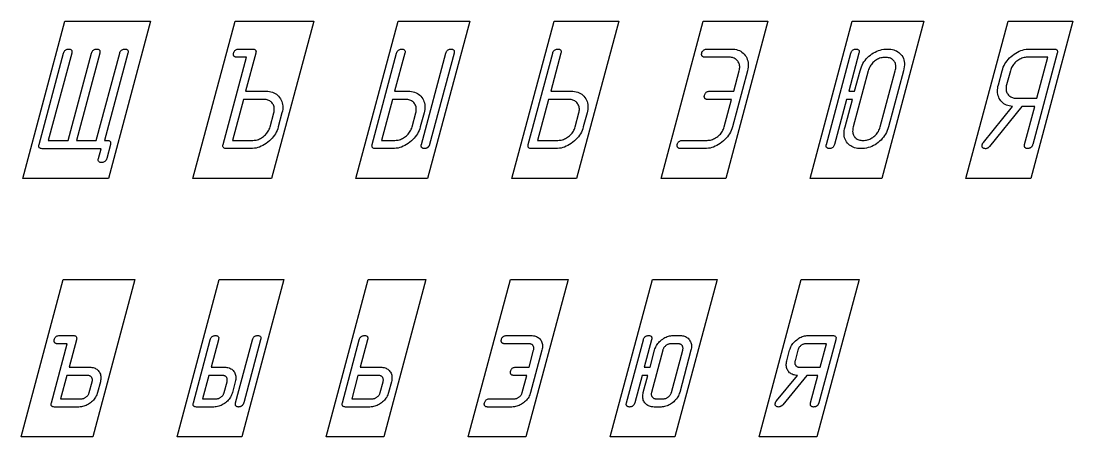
# Model space of a CAD drawing. Extents: x -1 to 349, y -110 to 9.
# Drawn here: x 275.5 to 349.1, y -20.1 to 8.9 of the extents above; entities that cross this region are included whole.
import ezdxf

# ---------------------------------------------------------------- set-up
doc = ezdxf.new("R2010")
doc.units = 0
for name, color, linetype in [('GOST_FRAME', 4, 'CONTINUOUS'), ('GOST_LOWER', 1, 'CONTINUOUS'), ('GOST_UPPER', 7, 'CONTINUOUS')]:
    doc.layers.add(name, color=color, linetype=linetype)

msp = doc.modelspace()

# ---------------------------------------------------------------- linework, layer by layer
at = {"layer": 'GOST_FRAME'}
for points in [[(278.6096, 8.9083), (284.6013, 8.9083), (281.6538, -2.0917), (275.6621, -2.0917)], [(290.4983, 8.9083), (295.9999, 8.9083), (293.0525, -2.0917), (287.5508, -2.0917)], [(301.8969, 8.9083), (306.9086, 8.9083), (303.9611, -2.0917), (298.9495, -2.0917)], [(312.8056, 8.9083), (317.3272, 8.9083), (314.3797, -2.0917), (309.8581, -2.0917)], [(323.2242, 8.9083), (327.7458, 8.9083), (324.7983, -2.0917), (320.2768, -2.0917)], [(333.6428, 8.9083), (338.6544, 8.9083), (335.707, -2.0917), (330.6954, -2.0917)], [(344.5431, 8.9083), (349.073, 8.9083), (346.1256, -2.0917), (341.5957, -2.0917)], [(278.4883, -9.1448), (283.4999, -9.1448), (280.5525, -20.1448), (275.5409, -20.1448)], [(289.3969, -9.1448), (293.9185, -9.1448), (290.9711, -20.1448), (286.4495, -20.1448)], [(299.8156, -9.1448), (303.8471, -9.1448), (300.8997, -20.1448), (296.8681, -20.1448)], [(309.7441, -9.1448), (313.7757, -9.1448), (310.8282, -20.1448), (306.7967, -20.1448)], [(319.6727, -9.1448), (324.1943, -9.1448), (321.2469, -20.1448), (316.7253, -20.1448)], [(330.083, -9.1448), (334.1229, -9.1448), (331.1754, -20.1448), (327.1356, -20.1448)]]:
    msp.add_lwpolyline(points, close=True, dxfattribs=at)
at = {"layer": 'GOST_LOWER'}
for points in [[(279.5914, -18.0532), (277.8721, -18.0532), (277.8176, -18.0502), (277.7706, -18.0415), (277.7308, -18.027), (277.6985, -18.0066), (277.6735, -17.9805), (277.6559, -17.9485), (277.6457, -17.9107), (277.6429, -17.8671), (277.6474, -17.8177), (277.6593, -17.7625), (278.7654, -13.6346), (278.076, -13.6346), (278.0502, -13.6337), (278.0259, -13.6311), (278.0032, -13.6267), (277.9821, -13.6206), (277.9624, -13.6127), (277.9444, -13.6032), (277.9278, -13.5918), (277.9129, -13.5787), (277.8994, -13.5639), (277.8876, -13.5473), (277.8773, -13.5297), (277.8687, -13.5116), (277.8618, -13.4931), (277.8566, -13.4743), (277.8531, -13.4549), (277.8513, -13.4352), (277.8512, -13.4151), (277.8528, -13.3945), (277.856, -13.3735), (277.861, -13.3522), (277.8787, -13.2969), (277.9006, -13.2475), (277.9268, -13.2039), (277.9573, -13.1661), (277.9921, -13.1341), (278.031, -13.108), (278.0743, -13.0876), (278.1218, -13.0731), (278.1735, -13.0644), (278.2295, -13.0615), (279.2096, -13.0615), (279.2625, -13.0644), (279.3082, -13.0731), (279.3466, -13.0876), (279.3779, -13.108), (279.4019, -13.1341), (279.4188, -13.1661), (279.4284, -13.2039), (279.4309, -13.2475), (279.4261, -13.2969), (279.4141, -13.3522), (278.9, -15.2708), (280.3369, -15.2708), (280.4211, -15.2737), (280.501, -15.2826), (280.5766, -15.2973), (280.6478, -15.3179), (280.7148, -15.3445), (280.7774, -15.3769), (280.8357, -15.4152), (280.8897, -15.4595), (280.9393, -15.5096), (280.9846, -15.5656), (281.0245, -15.626), (281.0577, -15.689), (281.0843, -15.7549), (281.1043, -15.8234), (281.1176, -15.8947), (281.1243, -15.9688), (281.1244, -16.0456), (281.1178, -16.1251), (281.1046, -16.2074), (281.0848, -16.2924), (280.8867, -17.0316), (280.861, -17.1166), (280.8301, -17.1988), (280.794, -17.2784), (280.7528, -17.3551), (280.7064, -17.4292), (280.6549, -17.5005), (280.5982, -17.5691), (280.5363, -17.6349), (280.4693, -17.698), (280.3971, -17.7583), (280.3218, -17.8143), (280.2452, -17.8645), (280.1676, -17.9087), (280.0887, -17.947), (280.0087, -17.9794), (279.9276, -18.006), (279.8453, -18.0266), (279.7618, -18.0414), (279.6772, -18.0502)], [(289.0216, -18.0532), (287.8007, -18.0532), (287.7462, -18.0502), (287.6991, -18.0415), (287.6594, -18.027), (287.6271, -18.0066), (287.6021, -17.9805), (287.5845, -17.9485), (287.5743, -17.9107), (287.5714, -17.8671), (287.576, -17.8177), (287.5879, -17.7625), (288.7696, -13.3522), (288.7873, -13.2969), (288.8093, -13.2475), (288.8355, -13.2039), (288.866, -13.1661), (288.9007, -13.1341), (288.9397, -13.108), (288.9829, -13.0876), (289.0304, -13.0731), (289.0822, -13.0644), (289.1382, -13.0615), (289.1911, -13.0644), (289.2367, -13.0731), (289.2752, -13.0876), (289.3065, -13.108), (289.3305, -13.1341), (289.3474, -13.1661), (289.357, -13.2039), (289.3594, -13.2475), (289.3547, -13.2969), (289.3427, -13.3522), (288.8286, -15.2708), (289.7671, -15.2708), (289.8514, -15.2737), (289.9312, -15.2826), (290.0068, -15.2973), (290.0781, -15.3179), (290.145, -15.3445), (290.2076, -15.3769), (290.2659, -15.4152), (290.3199, -15.4595), (290.3695, -15.5096), (290.4149, -15.5656), (290.4547, -15.626), (290.4879, -15.689), (290.5145, -15.7549), (290.5345, -15.8234), (290.5478, -15.8947), (290.5545, -15.9688), (290.5546, -16.0456), (290.548, -16.1251), (290.5348, -16.2074), (290.515, -16.2924), (290.3169, -17.0316), (290.2912, -17.1166), (290.2603, -17.1988), (290.2243, -17.2784), (290.183, -17.3551), (290.1367, -17.4292), (290.0851, -17.5005), (290.0284, -17.5691), (289.9666, -17.6349), (289.8995, -17.698), (289.8273, -17.7583), (289.752, -17.8143), (289.6755, -17.8645), (289.5978, -17.9087), (289.519, -17.947), (289.439, -17.9794), (289.3578, -18.006), (289.2755, -18.0266), (289.192, -18.0414), (289.1074, -18.0502)], [(290.7409, -18.0532), (290.7212, -18.0525), (290.702, -18.0505), (290.6834, -18.0472), (290.6653, -18.0425), (290.6477, -18.0365), (290.6307, -18.0292), (290.6141, -18.0206), (290.5981, -18.0106), (290.5826, -17.9993), (290.5676, -17.9867), (290.5541, -17.9725), (290.5428, -17.9565), (290.5339, -17.9386), (290.5273, -17.9189), (290.523, -17.8974), (290.5211, -17.8741), (290.5214, -17.8489), (290.5241, -17.8219), (290.5291, -17.7931), (290.5364, -17.7625), (291.7181, -13.3522), (291.7357, -13.2969), (291.7574, -13.2475), (291.7832, -13.2039), (291.8131, -13.1661), (291.8471, -13.1341), (291.8852, -13.108), (291.9274, -13.0876), (291.9736, -13.0731), (292.024, -13.0644), (292.0784, -13.0615), (292.1328, -13.0644), (292.1799, -13.0731), (292.2196, -13.0876), (292.252, -13.108), (292.2769, -13.1341), (292.2945, -13.1661), (292.3048, -13.2039), (292.3076, -13.2475), (292.3031, -13.2969), (292.2912, -13.3522), (291.1095, -17.7625), (291.1013, -17.79), (291.0919, -17.8163), (291.0813, -17.8412), (291.0694, -17.8648), (291.0563, -17.887), (291.0421, -17.908), (291.0265, -17.9276), (291.0098, -17.9458), (290.9919, -17.9628), (290.9727, -17.9784), (290.9526, -17.9926), (290.9318, -18.0053), (290.9103, -18.0165), (290.8881, -18.0262), (290.8653, -18.0345), (290.8417, -18.0412), (290.8175, -18.0464), (290.7927, -18.0502), (290.7671, -18.0524)], [(299.9302, -18.0532), (298.2193, -18.0532), (298.1648, -18.0502), (298.1177, -18.0415), (298.078, -18.027), (298.0457, -18.0066), (298.0207, -17.9805), (298.0031, -17.9485), (297.9929, -17.9107), (297.9901, -17.8671), (297.9946, -17.8177), (298.0065, -17.7625), (299.1882, -13.3522), (299.2059, -13.2969), (299.2279, -13.2475), (299.2541, -13.2039), (299.2846, -13.1661), (299.3193, -13.1341), (299.3583, -13.108), (299.4015, -13.0876), (299.449, -13.0731), (299.5008, -13.0644), (299.5568, -13.0615), (299.6097, -13.0644), (299.6553, -13.0731), (299.6938, -13.0876), (299.7251, -13.108), (299.7491, -13.1341), (299.766, -13.1661), (299.7756, -13.2039), (299.778, -13.2475), (299.7733, -13.2969), (299.7613, -13.3522), (299.2472, -15.2708), (300.6758, -15.2708), (300.76, -15.2737), (300.8401, -15.2826), (300.9158, -15.2973), (300.9874, -15.3179), (301.0547, -15.3445), (301.1178, -15.3769), (301.1766, -15.4152), (301.2312, -15.4595), (301.2815, -15.5096), (301.3277, -15.5656), (301.3683, -15.626), (301.4022, -15.689), (301.4294, -15.7549), (301.4499, -15.8234), (301.4637, -15.8947), (301.4708, -15.9688), (301.4712, -16.0456), (301.4648, -16.1251), (301.4517, -16.2074), (301.4319, -16.2924), (301.2339, -17.0316), (301.2081, -17.1166), (301.1771, -17.1988), (301.1408, -17.2784), (301.0993, -17.3551), (301.0526, -17.4292), (301.0006, -17.5005), (300.9433, -17.5691), (300.8808, -17.6349), (300.8131, -17.698), (300.7401, -17.7583), (300.664, -17.8143), (300.5868, -17.8645), (300.5085, -17.9087), (300.4291, -17.947), (300.3487, -17.9794), (300.2671, -18.006), (300.1845, -18.0266), (300.1008, -18.0414), (300.0161, -18.0502)], [(309.8588, -18.0532), (308.1478, -18.0532), (308.122, -18.0523), (308.0978, -18.0497), (308.0751, -18.0453), (308.0539, -18.0392), (308.0343, -18.0314), (308.0162, -18.0218), (307.9997, -18.0104), (307.9847, -17.9973), (307.9713, -17.9825), (307.9594, -17.9659), (307.9492, -17.9482), (307.9407, -17.9299), (307.9339, -17.911), (307.9289, -17.8915), (307.9256, -17.8715), (307.924, -17.8508), (307.9241, -17.8296), (307.926, -17.8078), (307.9297, -17.7854), (307.935, -17.7625), (307.9523, -17.7088), (307.9739, -17.6608), (307.9998, -17.6184), (308.03, -17.5817), (308.0645, -17.5507), (308.1032, -17.5252), (308.1463, -17.5055), (308.1937, -17.4914), (308.2454, -17.4829), (308.3014, -17.4801), (310.0124, -17.4801), (310.0503, -17.4788), (310.0877, -17.4749), (310.1245, -17.4685), (310.1607, -17.4595), (310.1964, -17.4479), (310.2316, -17.4337), (310.2662, -17.417), (310.3002, -17.3977), (310.3337, -17.3758), (310.3666, -17.3513), (310.3982, -17.325), (310.4274, -17.2973), (310.4545, -17.2685), (310.4793, -17.2384), (310.5018, -17.207), (310.5222, -17.1744), (310.5402, -17.1406), (310.5561, -17.1055), (310.5697, -17.0691), (310.581, -17.0316), (310.8993, -15.8439), (309.9608, -15.8439), (309.9365, -15.843), (309.9137, -15.8404), (309.8922, -15.836), (309.8721, -15.8299), (309.8534, -15.8221), (309.8361, -15.8125), (309.8202, -15.8011), (309.8056, -15.788), (309.7924, -15.7732), (309.7806, -15.7566), (309.7704, -15.739), (309.7618, -15.7209), (309.7549, -15.7025), (309.7497, -15.6836), (309.7462, -15.6642), (309.7444, -15.6445), (309.7443, -15.6244), (309.7458, -15.6038), (309.7491, -15.5828), (309.754, -15.5615), (309.7716, -15.5062), (309.7934, -15.4568), (309.8192, -15.4132), (309.8491, -15.3754), (309.883, -15.3434), (309.9211, -15.3173), (309.9633, -15.2969), (310.0095, -15.2824), (310.0599, -15.2737), (310.1143, -15.2708), (311.0528, -15.2708), (311.3711, -14.0831), (311.3799, -14.0455), (311.3858, -14.0091), (311.3887, -13.974), (311.3888, -13.9402), (311.3859, -13.9076), (311.3802, -13.8762), (311.3715, -13.8461), (311.3599, -13.8173), (311.3454, -13.7897), (311.328, -13.7633), (311.3082, -13.7388), (311.2865, -13.7169), (311.2628, -13.6976), (311.2372, -13.6809), (311.2096, -13.6667), (311.1801, -13.6551), (311.1487, -13.6461), (311.1153, -13.6397), (311.08, -13.6358), (311.0428, -13.6346), (309.3318, -13.6346), (309.306, -13.6337), (309.2817, -13.6311), (309.259, -13.6267), (309.2379, -13.6206), (309.2183, -13.6127), (309.2002, -13.6032), (309.1837, -13.5918), (309.1687, -13.5787), (309.1553, -13.5639), (309.1434, -13.5473), (309.1331, -13.5297), (309.1245, -13.5116), (309.1177, -13.4931), (309.1125, -13.4743), (309.109, -13.4549), (309.1071, -13.4352), (309.107, -13.4151), (309.1086, -13.3945), (309.1118, -13.3735), (309.1168, -13.3522), (309.1345, -13.2969), (309.1564, -13.2475), (309.1827, -13.2039), (309.2131, -13.1661), (309.2479, -13.1341), (309.2869, -13.108), (309.3301, -13.0876), (309.3776, -13.0731), (309.4293, -13.0644), (309.4854, -13.0615), (311.1963, -13.0615), (311.2806, -13.0644), (311.3606, -13.0733), (311.4364, -13.088), (311.5079, -13.1086), (311.5752, -13.1352), (311.6383, -13.1676), (311.6971, -13.2059), (311.7517, -13.2502), (311.8021, -13.3003), (311.8482, -13.3563), (311.8889, -13.4167), (311.9228, -13.4797), (311.95, -13.5456), (311.9705, -13.6141), (311.9843, -13.6854), (311.9914, -13.7595), (311.9917, -13.8363), (311.9854, -13.9158), (311.9723, -13.998), (311.9525, -14.0831), (311.1624, -17.0316), (311.1367, -17.1166), (311.1057, -17.1988), (311.0694, -17.2784), (311.0279, -17.3551), (310.9811, -17.4292), (310.9291, -17.5005), (310.8719, -17.5691), (310.8094, -17.6349), (310.7417, -17.698), (310.6687, -17.7583), (310.5926, -17.8143), (310.5153, -17.8645), (310.4371, -17.9087), (310.3577, -17.947), (310.2772, -17.9794), (310.1957, -18.006), (310.1131, -18.0266), (310.0294, -18.0414), (309.9446, -18.0502)], [(320.2774, -18.0532), (319.7874, -18.0532), (319.7032, -18.0502), (319.6233, -18.0414), (319.5477, -18.0266), (319.4764, -18.006), (319.4095, -17.9794), (319.3469, -17.947), (319.2886, -17.9087), (319.2346, -17.8645), (319.185, -17.8143), (319.1396, -17.7583), (319.0998, -17.698), (319.0666, -17.6349), (319.04, -17.5691), (319.02, -17.5005), (319.0067, -17.4292), (319, -17.3551), (318.9999, -17.2784), (319.0065, -17.1988), (319.0197, -17.1166), (319.0395, -17.0316), (319.3578, -15.8439), (318.9508, -15.8439), (318.4367, -17.7625), (318.4191, -17.8177), (318.3974, -17.8671), (318.3716, -17.9107), (318.3417, -17.9485), (318.3077, -17.9805), (318.2696, -18.0066), (318.2274, -18.027), (318.1812, -18.0415), (318.1308, -18.0502), (318.0764, -18.0532), (318.0552, -18.0525), (318.0346, -18.0505), (318.0147, -18.0472), (317.9955, -18.0425), (317.977, -18.0365), (317.9592, -18.0292), (317.9421, -18.0206), (317.9257, -18.0106), (317.9099, -17.9993), (317.8949, -17.9867), (317.8813, -17.9725), (317.8701, -17.9565), (317.8612, -17.9386), (317.8546, -17.9189), (317.8503, -17.8974), (317.8483, -17.8741), (317.8487, -17.8489), (317.8513, -17.8219), (317.8563, -17.7931), (317.8636, -17.7625), (319.0453, -13.3522), (319.063, -13.2969), (319.085, -13.2475), (319.1112, -13.2039), (319.1417, -13.1661), (319.1764, -13.1341), (319.2154, -13.108), (319.2587, -13.0876), (319.3062, -13.0731), (319.3579, -13.0644), (319.4139, -13.0615), (319.4668, -13.0644), (319.5125, -13.0731), (319.5509, -13.0876), (319.5822, -13.108), (319.6063, -13.1341), (319.6231, -13.1661), (319.6327, -13.2039), (319.6352, -13.2475), (319.6304, -13.2969), (319.6184, -13.3522), (319.1043, -15.2708), (319.5113, -15.2708), (319.8296, -14.0831), (319.8549, -13.9996), (319.8856, -13.9186), (319.9216, -13.8401), (319.9629, -13.7641), (320.0095, -13.6906), (320.0614, -13.6196), (320.1186, -13.5511), (320.1812, -13.485), (320.249, -13.4215), (320.3222, -13.3605), (320.3985, -13.3037), (320.4756, -13.2528), (320.5537, -13.208), (320.6326, -13.1691), (320.7124, -13.1362), (320.7931, -13.1093), (320.8747, -13.0884), (320.9572, -13.0734), (321.0406, -13.0645), (321.1249, -13.0615), (321.6149, -13.0615), (321.6976, -13.0645), (321.7763, -13.0736), (321.8509, -13.0887), (321.9215, -13.11), (321.9881, -13.1373), (322.0506, -13.1706), (322.1091, -13.21), (322.1636, -13.2555), (322.214, -13.307), (322.2604, -13.3646), (322.3015, -13.4264), (322.3359, -13.4904), (322.3636, -13.5566), (322.3847, -13.6251), (322.3991, -13.6958), (322.4068, -13.7688), (322.4079, -13.844), (322.4023, -13.9214), (322.39, -14.0011), (322.3711, -14.0831), (321.581, -17.0316), (321.5557, -17.115), (321.525, -17.196), (321.489, -17.2745), (321.4477, -17.3505), (321.4011, -17.424), (321.3492, -17.495), (321.292, -17.5635), (321.2294, -17.6296), (321.1616, -17.6931), (321.0884, -17.7542), (321.0121, -17.811), (320.9347, -17.8618), (320.8562, -17.9066), (320.7767, -17.9455), (320.6961, -17.9784), (320.6145, -18.0053), (320.5318, -18.0262), (320.4481, -18.0412), (320.3633, -18.0502)], [(330.9452, -18.0532), (330.9239, -18.0525), (330.9034, -18.0505), (330.8835, -18.0472), (330.8643, -18.0425), (330.8458, -18.0365), (330.828, -18.0292), (330.8109, -18.0206), (330.7945, -18.0106), (330.7787, -17.9993), (330.7637, -17.9867), (330.7501, -17.9725), (330.7389, -17.9565), (330.7299, -17.9386), (330.7233, -17.9189), (330.7191, -17.8974), (330.7171, -17.8741), (330.7174, -17.8489), (330.7201, -17.8219), (330.7251, -17.7931), (330.7324, -17.7625), (331.2465, -15.8439), (330.474, -15.8439), (328.7842, -17.9037), (328.7757, -17.9151), (328.7664, -17.9262), (328.7562, -17.937), (328.7453, -17.9475), (328.7334, -17.9576), (328.7208, -17.9674), (328.7073, -17.9769), (328.6931, -17.986), (328.678, -17.9949), (328.662, -18.0033), (328.6457, -18.0113), (328.6295, -18.0186), (328.6134, -18.0252), (328.5974, -18.0312), (328.5815, -18.0365), (328.5657, -18.0412), (328.5499, -18.0452), (328.5343, -18.0485), (328.5188, -18.0512), (328.5033, -18.0532), (328.4457, -18.0503), (328.3957, -18.0419), (328.3534, -18.0277), (328.3188, -18.008), (328.2918, -17.9826), (328.2724, -17.9515), (328.2607, -17.9148), (328.2567, -17.8724), (328.2604, -17.8244), (328.2717, -17.7708), (328.2761, -17.7559), (328.2813, -17.7412), (328.2872, -17.7267), (328.294, -17.7123), (328.3015, -17.6981), (328.3099, -17.6841), (328.319, -17.6702), (328.3289, -17.6565), (328.3396, -17.6429), (328.351, -17.6296), (329.8262, -15.8439), (329.7404, -15.8409), (329.6591, -15.8321), (329.5823, -15.8173), (329.5099, -15.7967), (329.4421, -15.7701), (329.3787, -15.7377), (329.3199, -15.6994), (329.2655, -15.6551), (329.2156, -15.605), (329.1702, -15.549), (329.1303, -15.4887), (329.0971, -15.4256), (329.0705, -15.3598), (329.0505, -15.2912), (329.0372, -15.2199), (329.0305, -15.1458), (329.0304, -15.0691), (329.037, -14.9895), (329.0502, -14.9073), (329.07, -14.8223), (329.2681, -14.0831), (329.2935, -13.9996), (329.3241, -13.9186), (329.3601, -13.8401), (329.4014, -13.7641), (329.448, -13.6906), (329.4999, -13.6196), (329.5572, -13.5511), (329.6197, -13.485), (329.6876, -13.4215), (329.7607, -13.3605), (329.837, -13.3037), (329.9142, -13.2528), (329.9922, -13.208), (330.0711, -13.1691), (330.151, -13.1362), (330.2317, -13.1093), (330.3133, -13.0884), (330.3958, -13.0734), (330.4792, -13.0645), (330.5634, -13.0615), (332.2827, -13.0615), (332.3372, -13.0644), (332.3842, -13.0731), (332.4239, -13.0876), (332.4563, -13.108), (332.4813, -13.1341), (332.4988, -13.1661), (332.5091, -13.2039), (332.5119, -13.2475), (332.5074, -13.2969), (332.4955, -13.3522), (331.3138, -17.7625), (331.3056, -17.79), (331.2962, -17.8163), (331.2856, -17.8412), (331.2737, -17.8648), (331.2607, -17.887), (331.2464, -17.908), (331.2309, -17.9276), (331.2141, -17.9458), (331.1962, -17.9628), (331.177, -17.9784), (331.1569, -17.9926), (331.1361, -18.0053), (331.1146, -18.0165), (331.0924, -18.0262), (331.0696, -18.0345), (331.0461, -18.0412), (331.0219, -18.0464), (330.997, -18.0502), (330.9714, -18.0524)], [(321.798, -14.0831), (321.8067, -14.0455), (321.8125, -14.0091), (321.8153, -13.974), (321.815, -13.9402), (321.8118, -13.9076), (321.8056, -13.8762), (321.7964, -13.8461), (321.7842, -13.8173), (321.769, -13.7897), (321.7508, -13.7633), (321.7302, -13.7388), (321.7077, -13.7169), (321.6834, -13.6976), (321.6573, -13.6809), (321.6292, -13.6667), (321.5994, -13.6551), (321.5677, -13.6461), (321.5341, -13.6397), (321.4986, -13.6358), (321.4614, -13.6346), (320.9713, -13.6346), (320.9349, -13.6358), (320.8989, -13.6397), (320.8631, -13.6461), (320.8276, -13.6551), (320.7924, -13.6667), (320.7576, -13.6809), (320.723, -13.6976), (320.6888, -13.7169), (320.6549, -13.7388), (320.6212, -13.7633), (320.5889, -13.7897), (320.5589, -13.8173), (320.5313, -13.8461), (320.5059, -13.8762), (320.4829, -13.9076), (320.4622, -13.9402), (320.4438, -13.974), (320.4278, -14.0091), (320.4141, -14.0455), (320.4027, -14.0831), (319.6126, -17.0316), (319.6039, -17.0691), (319.5981, -17.1055), (319.5954, -17.1406), (319.5956, -17.1744), (319.5988, -17.207), (319.605, -17.2384), (319.6142, -17.2685), (319.6264, -17.2973), (319.6416, -17.325), (319.6598, -17.3513), (319.6803, -17.3758), (319.7025, -17.3977), (319.7264, -17.417), (319.752, -17.4337), (319.7793, -17.4479), (319.8082, -17.4595), (319.8389, -17.4685), (319.8712, -17.4749), (319.9052, -17.4788), (319.9409, -17.4801), (320.431, -17.4801), (320.4689, -17.4788), (320.5064, -17.4749), (320.5435, -17.4685), (320.58, -17.4595), (320.6161, -17.4479), (320.6517, -17.4337), (320.6868, -17.417), (320.7215, -17.3977), (320.7557, -17.3758), (320.7894, -17.3513), (320.8217, -17.325), (320.8517, -17.2973), (320.8794, -17.2685), (320.9047, -17.2384), (320.9277, -17.207), (320.9484, -17.1744), (320.9668, -17.1406), (320.9828, -17.1055), (320.9966, -17.0691), (321.008, -17.0316)], [(331.8384, -13.6346), (330.4099, -13.6346), (330.3719, -13.6358), (330.3346, -13.6397), (330.2978, -13.6461), (330.2615, -13.6551), (330.2258, -13.6667), (330.1906, -13.6809), (330.1561, -13.6976), (330.122, -13.7169), (330.0885, -13.7388), (330.0556, -13.7633), (330.0241, -13.7897), (329.9948, -13.8173), (329.9678, -13.8461), (329.943, -13.8762), (329.9204, -13.9076), (329.9001, -13.9402), (329.882, -13.974), (329.8662, -14.0091), (329.8526, -14.0455), (329.8412, -14.0831), (329.6431, -14.8223), (329.6343, -14.8598), (329.6285, -14.8962), (329.6255, -14.9313), (329.6254, -14.9651), (329.6283, -14.9977), (329.6341, -15.0291), (329.6427, -15.0592), (329.6543, -15.088), (329.6688, -15.1157), (329.6862, -15.142), (329.706, -15.1665), (329.7277, -15.1884), (329.7514, -15.2077), (329.7771, -15.2244), (329.8046, -15.2386), (329.8341, -15.2502), (329.8655, -15.2592), (329.8989, -15.2656), (329.9342, -15.2695), (329.9715, -15.2708), (331.4, -15.2708)], [(280.5117, -16.2924), (280.5204, -16.2548), (280.5262, -16.2184), (280.5289, -16.1833), (280.5287, -16.1495), (280.5255, -16.1169), (280.5192, -16.0855), (280.51, -16.0554), (280.4978, -16.0266), (280.4826, -15.999), (280.4645, -15.9726), (280.4439, -15.9481), (280.4217, -15.9262), (280.3978, -15.9069), (280.3723, -15.8902), (280.345, -15.876), (280.316, -15.8645), (280.2854, -15.8554), (280.2531, -15.849), (280.219, -15.8451), (280.1833, -15.8439), (278.7465, -15.8439), (278.308, -17.4801), (279.7449, -17.4801), (279.7813, -17.4788), (279.8174, -17.4749), (279.8532, -17.4685), (279.8886, -17.4595), (279.9238, -17.4479), (279.9587, -17.4337), (279.9932, -17.417), (280.0275, -17.3977), (280.0614, -17.3758), (280.095, -17.3513), (280.1273, -17.325), (280.1573, -17.2973), (280.185, -17.2685), (280.2103, -17.2384), (280.2334, -17.207), (280.2541, -17.1744), (280.2724, -17.1406), (280.2885, -17.1055), (280.3022, -17.0691), (280.3136, -17.0316)], [(289.9419, -16.2924), (289.9507, -16.2548), (289.9566, -16.2184), (289.9595, -16.1833), (289.9596, -16.1495), (289.9567, -16.1169), (289.951, -16.0855), (289.9423, -16.0554), (289.9307, -16.0266), (289.9162, -15.999), (289.8988, -15.9726), (289.879, -15.9481), (289.8573, -15.9262), (289.8336, -15.9069), (289.808, -15.8902), (289.7804, -15.876), (289.7509, -15.8645), (289.7195, -15.8554), (289.6861, -15.849), (289.6508, -15.8451), (289.6136, -15.8439), (288.675, -15.8439), (288.2366, -17.4801), (289.1752, -17.4801), (289.2131, -17.4788), (289.2505, -17.4749), (289.2873, -17.4685), (289.3235, -17.4595), (289.3592, -17.4479), (289.3944, -17.4337), (289.429, -17.417), (289.463, -17.3977), (289.4965, -17.3758), (289.5294, -17.3513), (289.5609, -17.325), (289.5902, -17.2973), (289.6173, -17.2685), (289.6421, -17.2384), (289.6646, -17.207), (289.685, -17.1744), (289.703, -17.1406), (289.7189, -17.1055), (289.7325, -17.0691), (289.7438, -17.0316)], [(300.8505, -16.2924), (300.8593, -16.2548), (300.8652, -16.2184), (300.8682, -16.1833), (300.8682, -16.1495), (300.8654, -16.1169), (300.8596, -16.0855), (300.8509, -16.0554), (300.8394, -16.0266), (300.8249, -15.999), (300.8075, -15.9726), (300.7877, -15.9481), (300.7659, -15.9262), (300.7422, -15.9069), (300.7166, -15.8902), (300.689, -15.876), (300.6596, -15.8645), (300.6281, -15.8554), (300.5948, -15.849), (300.5595, -15.8451), (300.5222, -15.8439), (299.0936, -15.8439), (298.6552, -17.4801), (300.0838, -17.4801), (300.1217, -17.4788), (300.1591, -17.4749), (300.1959, -17.4685), (300.2322, -17.4595), (300.2679, -17.4479), (300.303, -17.4337), (300.3376, -17.417), (300.3716, -17.3977), (300.4051, -17.3758), (300.4381, -17.3513), (300.4696, -17.325), (300.4989, -17.2973), (300.5259, -17.2685), (300.5507, -17.2384), (300.5733, -17.207), (300.5936, -17.1744), (300.6117, -17.1406), (300.6275, -17.1055), (300.6411, -17.0691), (300.6525, -17.0316)]]:
    msp.add_lwpolyline(points, close=True, dxfattribs=at)
at = {"layer": 'GOST_UPPER'}
for points in [[(281.161, -0.9801), (281.1081, -0.9772), (281.0623, -0.9688), (281.0238, -0.9547), (280.9924, -0.9349), (280.9681, -0.9095), (280.951, -0.8784), (280.9411, -0.8417), (280.9383, -0.7993), (280.9427, -0.7513), (280.9543, -0.6977), (281.139, -0.0083), (277.0111, -0.0083), (276.9566, -0.0054), (276.9095, 0.0033), (276.8698, 0.0179), (276.8375, 0.0382), (276.8125, 0.0644), (276.7949, 0.0963), (276.7847, 0.1341), (276.7818, 0.1777), (276.7864, 0.2272), (276.7983, 0.2824), (278.5097, 6.6694), (278.5269, 6.7231), (278.5485, 6.7711), (278.5744, 6.8135), (278.6046, 6.8502), (278.6391, 6.8812), (278.6779, 6.9066), (278.721, 6.9264), (278.7683, 6.9405), (278.82, 6.949), (278.876, 6.9518), (278.9289, 6.949), (278.9747, 6.9405), (279.0132, 6.9264), (279.0446, 6.9066), (279.0689, 6.8812), (279.086, 6.8502), (279.0959, 6.8135), (279.0987, 6.7711), (279.0943, 6.7231), (279.0828, 6.6694), (277.447, 0.5648), (278.8341, 0.5648), (280.4698, 6.6694), (280.4871, 6.7231), (280.5087, 6.7711), (280.5345, 6.8135), (280.5647, 6.8502), (280.5992, 6.8812), (280.638, 6.9066), (280.6811, 6.9264), (280.7285, 6.9405), (280.7802, 6.949), (280.8362, 6.9518), (280.8891, 6.949), (280.9348, 6.9405), (280.9734, 6.9264), (281.0048, 6.9066), (281.029, 6.8812), (281.0461, 6.8502), (281.0561, 6.8135), (281.0588, 6.7711), (281.0544, 6.7231), (281.0429, 6.6694), (279.4071, 0.5648), (280.8025, 0.5648), (282.4382, 6.6694), (282.4555, 6.7231), (282.4771, 6.7711), (282.503, 6.8135), (282.5332, 6.8502), (282.5677, 6.8812), (282.6064, 6.9066), (282.6495, 6.9264), (282.6969, 6.9405), (282.7486, 6.949), (282.8046, 6.9518), (282.8575, 6.949), (282.9032, 6.9405), (282.9418, 6.9264), (282.9732, 6.9066), (282.9975, 6.8812), (283.0146, 6.8502), (283.0245, 6.8135), (283.0273, 6.7711), (283.0229, 6.7231), (283.0113, 6.6694), (281.3756, 0.5648), (281.5749, 0.5648), (281.6294, 0.562), (281.6765, 0.5535), (281.7164, 0.5394), (281.7489, 0.5196), (281.774, 0.4942), (281.7919, 0.4631), (281.8024, 0.4264), (281.8056, 0.3841), (281.8014, 0.336), (281.79, 0.2824), (281.5273, -0.6977), (281.5101, -0.7513), (281.4885, -0.7993), (281.4626, -0.8417), (281.4324, -0.8784), (281.3979, -0.9095), (281.3591, -0.9349), (281.316, -0.9547), (281.2687, -0.9688), (281.217, -0.9772)], [(291.6013, 0), (289.8821, 0), (289.8276, 0.0029), (289.7805, 0.0116), (289.7408, 0.0262), (289.7085, 0.0465), (289.6835, 0.0727), (289.6659, 0.1047), (289.6557, 0.1424), (289.6528, 0.186), (289.6574, 0.2355), (289.6693, 0.2907), (291.3005, 6.3787), (290.6112, 6.3787), (290.5854, 6.3796), (290.5611, 6.3822), (290.5384, 6.3866), (290.5172, 6.3927), (290.4976, 6.4005), (290.4796, 6.4101), (290.463, 6.4215), (290.4481, 6.4346), (290.4346, 6.4494), (290.4227, 6.4659), (290.4125, 6.4837), (290.404, 6.502), (290.3972, 6.5209), (290.3922, 6.5404), (290.3889, 6.5604), (290.3873, 6.5811), (290.3875, 6.6023), (290.3894, 6.6241), (290.393, 6.6465), (290.3984, 6.6694), (290.4156, 6.7231), (290.4372, 6.7711), (290.4631, 6.8135), (290.4933, 6.8502), (290.5278, 6.8812), (290.5666, 6.9066), (290.6097, 6.9264), (290.6571, 6.9405), (290.7087, 6.949), (290.7647, 6.9518), (291.7448, 6.9518), (291.7977, 6.949), (291.8434, 6.9405), (291.882, 6.9264), (291.9134, 6.9066), (291.9377, 6.8812), (291.9548, 6.8502), (291.9647, 6.8135), (291.9675, 6.7711), (291.9631, 6.7231), (291.9515, 6.6694), (291.2371, 4.0033), (292.674, 4.0033), (292.7926, 3.999), (292.9058, 3.986), (293.0136, 3.9645), (293.116, 3.9342), (293.213, 3.8953), (293.3046, 3.8478), (293.3909, 3.7917), (293.4717, 3.7269), (293.5472, 3.6535), (293.6173, 3.5714), (293.6795, 3.4829), (293.7316, 3.39), (293.7735, 3.2929), (293.8051, 3.1914), (293.8266, 3.0855), (293.8378, 2.9754), (293.8388, 2.861), (293.8296, 2.7422), (293.8102, 2.6191), (293.7806, 2.4917), (293.518, 1.5116), (293.4803, 1.3873), (293.4348, 1.2668), (293.3815, 1.1501), (293.3204, 1.0372), (293.2516, 0.9282), (293.175, 0.8229), (293.0906, 0.7215), (292.9984, 0.6239), (292.8984, 0.5301), (292.7907, 0.4402), (292.6783, 0.3566), (292.5645, 0.2817), (292.4492, 0.2157), (292.3325, 0.1585), (292.2143, 0.11), (292.0946, 0.0704), (291.9735, 0.0396), (291.8509, 0.0176), (291.7268, 0.0044)], [(301.5216, 0), (300.3007, 0), (300.2462, 0.0029), (300.1991, 0.0116), (300.1594, 0.0262), (300.1271, 0.0465), (300.1021, 0.0727), (300.0845, 0.1047), (300.0743, 0.1424), (300.0714, 0.186), (300.076, 0.2355), (300.0879, 0.2907), (301.797, 6.6694), (301.8143, 6.7231), (301.8359, 6.7711), (301.8618, 6.8135), (301.892, 6.8502), (301.9265, 6.8812), (301.9652, 6.9066), (302.0083, 6.9264), (302.0557, 6.9405), (302.1074, 6.949), (302.1634, 6.9518), (302.2163, 6.949), (302.262, 6.9405), (302.3006, 6.9264), (302.332, 6.9066), (302.3563, 6.8812), (302.3734, 6.8502), (302.3833, 6.8135), (302.3861, 6.7711), (302.3817, 6.7231), (302.3701, 6.6694), (301.6557, 4.0033), (302.5943, 4.0033), (302.719, 3.999), (302.8374, 3.9859), (302.9495, 3.9641), (303.0553, 3.9336), (303.1548, 3.8943), (303.2479, 3.8463), (303.3347, 3.7897), (303.4152, 3.7243), (303.4893, 3.6501), (303.5572, 3.5673), (303.6169, 3.478), (303.6667, 3.3847), (303.7067, 3.2873), (303.7367, 3.1859), (303.7569, 3.0804), (303.7671, 2.9708), (303.7675, 2.8571), (303.7579, 2.7394), (303.7385, 2.6176), (303.7092, 2.4917), (303.4466, 1.5116), (303.4088, 1.3873), (303.3632, 1.2668), (303.3097, 1.1501), (303.2484, 1.0372), (303.1791, 0.9282), (303.1021, 0.8229), (303.0171, 0.7215), (302.9243, 0.6239), (302.8237, 0.5301), (302.7151, 0.4402), (302.602, 0.3566), (302.4874, 0.2817), (302.3715, 0.2157), (302.2543, 0.1585), (302.1356, 0.11), (302.0155, 0.0704), (301.8941, 0.0396), (301.7713, 0.0176), (301.6472, 0.0044)], [(303.7309, 0), (303.7112, 0.0007), (303.6921, 0.0027), (303.6734, 0.006), (303.6553, 0.0106), (303.6378, 0.0166), (303.6207, 0.0239), (303.6042, 0.0326), (303.5881, 0.0425), (303.5726, 0.0538), (303.5577, 0.0664), (303.5441, 0.0806), (303.5329, 0.0967), (303.524, 0.1145), (303.5174, 0.1342), (303.5131, 0.1557), (303.5111, 0.1791), (303.5115, 0.2042), (303.5141, 0.2312), (303.5191, 0.26), (303.5264, 0.2907), (305.2356, 6.6694), (305.2528, 6.7231), (305.2741, 6.7711), (305.2996, 6.8135), (305.3292, 6.8502), (305.3629, 6.8812), (305.4008, 6.9066), (305.4428, 6.9264), (305.4889, 6.9405), (305.5392, 6.949), (305.5936, 6.9518), (305.6481, 6.949), (305.6953, 6.9405), (305.7351, 6.9264), (305.7676, 6.9066), (305.7927, 6.8812), (305.8106, 6.8502), (305.8211, 6.8135), (305.8243, 6.7711), (305.8201, 6.7231), (305.8087, 6.6694), (304.0995, 0.2907), (304.0913, 0.2631), (304.0819, 0.2369), (304.0713, 0.212), (304.0594, 0.1884), (304.0464, 0.1661), (304.0321, 0.1452), (304.0166, 0.1256), (303.9998, 0.1073), (303.9819, 0.0904), (303.9627, 0.0748), (303.9426, 0.0605), (303.9218, 0.0478), (303.9003, 0.0366), (303.8781, 0.0269), (303.8553, 0.0187), (303.8318, 0.012), (303.8076, 0.0067), (303.7827, 0.003), (303.7571, 0.0007)], [(312.9203, 0), (311.2093, 0), (311.1548, 0.0029), (311.1078, 0.0116), (311.0681, 0.0262), (311.0357, 0.0465), (311.0108, 0.0727), (310.9932, 0.1047), (310.9829, 0.1424), (310.9801, 0.186), (310.9846, 0.2355), (310.9965, 0.2907), (312.7057, 6.6694), (312.723, 6.7231), (312.7445, 6.7711), (312.7704, 6.8135), (312.8006, 6.8502), (312.8351, 6.8812), (312.8739, 6.9066), (312.917, 6.9264), (312.9644, 6.9405), (313.016, 6.949), (313.072, 6.9518), (313.1249, 6.949), (313.1707, 6.9405), (313.2092, 6.9264), (313.2407, 6.9066), (313.2649, 6.8812), (313.282, 6.8502), (313.2919, 6.8135), (313.2947, 6.7711), (313.2903, 6.7231), (313.2788, 6.6694), (312.5644, 4.0033), (313.993, 4.0033), (314.1177, 3.999), (314.2361, 3.9859), (314.3482, 3.9641), (314.454, 3.9336), (314.5534, 3.8943), (314.6466, 3.8463), (314.7334, 3.7897), (314.8139, 3.7243), (314.888, 3.6501), (314.9558, 3.5673), (315.0156, 3.478), (315.0654, 3.3847), (315.1053, 3.2873), (315.1354, 3.1859), (315.1555, 3.0804), (315.1658, 2.9708), (315.1661, 2.8571), (315.1566, 2.7394), (315.1372, 2.6176), (315.1078, 2.4917), (314.8452, 1.5116), (314.8075, 1.3873), (314.7619, 1.2668), (314.7084, 1.1501), (314.647, 1.0372), (314.5778, 0.9282), (314.5007, 0.8229), (314.4158, 0.7215), (314.323, 0.6239), (314.2223, 0.5301), (314.1138, 0.4402), (314.0006, 0.3566), (313.8861, 0.2817), (313.7702, 0.2157), (313.6529, 0.1585), (313.5343, 0.11), (313.4142, 0.0704), (313.2928, 0.0396), (313.17, 0.0176), (313.0458, 0.0044)], [(323.3389, 0), (321.6279, 0), (321.6021, 0.0009), (321.5778, 0.0035), (321.5551, 0.0078), (321.534, 0.014), (321.5144, 0.0218), (321.4963, 0.0314), (321.4798, 0.0427), (321.4648, 0.0558), (321.4514, 0.0706), (321.4395, 0.0872), (321.4292, 0.1049), (321.4207, 0.1233), (321.414, 0.1422), (321.4089, 0.1616), (321.4056, 0.1817), (321.404, 0.2023), (321.4042, 0.2235), (321.4061, 0.2453), (321.4097, 0.2677), (321.4151, 0.2907), (321.4324, 0.3444), (321.454, 0.3924), (321.4799, 0.4347), (321.51, 0.4714), (321.5445, 0.5025), (321.5833, 0.5279), (321.6264, 0.5477), (321.6738, 0.5618), (321.7255, 0.5703), (321.7815, 0.5731), (323.4924, 0.5731), (323.5716, 0.5758), (323.6498, 0.5839), (323.7269, 0.5974), (323.803, 0.6163), (323.878, 0.6406), (323.952, 0.6703), (324.025, 0.7054), (324.0969, 0.7458), (324.1677, 0.7917), (324.2375, 0.843), (324.3044, 0.8983), (324.3665, 0.9561), (324.4238, 1.0166), (324.4763, 1.0796), (324.524, 1.1451), (324.567, 1.2133), (324.6051, 1.284), (324.6384, 1.3573), (324.667, 1.4332), (324.6908, 1.5116), (325.2048, 3.4302), (323.5271, 3.4302), (323.5013, 3.4311), (323.477, 3.4337), (323.4543, 3.4381), (323.4332, 3.4442), (323.4135, 3.452), (323.3955, 3.4616), (323.379, 3.473), (323.364, 3.486), (323.3506, 3.5009), (323.3387, 3.5174), (323.3284, 3.5352), (323.3199, 3.5535), (323.3132, 3.5724), (323.3081, 3.5919), (323.3048, 3.6119), (323.3032, 3.6326), (323.3034, 3.6538), (323.3053, 3.6756), (323.3089, 3.698), (323.3143, 3.7209), (323.3316, 3.7746), (323.3532, 3.8226), (323.379, 3.865), (323.4092, 3.9017), (323.4437, 3.9327), (323.4825, 3.9581), (323.5256, 3.9779), (323.573, 3.992), (323.6247, 4.0005), (323.6807, 4.0033), (325.3584, 4.0033), (325.7434, 5.4402), (325.7612, 5.5171), (325.7729, 5.5917), (325.7783, 5.664), (325.7776, 5.7339), (325.7707, 5.8015), (325.7575, 5.8668), (325.7382, 5.9297), (325.7128, 5.9904), (325.6811, 6.0487), (325.6432, 6.1047), (325.6004, 6.1567), (325.5539, 6.2033), (325.5036, 6.2444), (325.4497, 6.2801), (325.392, 6.3102), (325.3306, 6.3349), (325.2656, 6.3541), (325.1968, 6.3678), (325.1243, 6.376), (325.048, 6.3787), (323.3371, 6.3787), (323.3113, 6.3796), (323.287, 6.3822), (323.2643, 6.3866), (323.2431, 6.3927), (323.2235, 6.4005), (323.2055, 6.4101), (323.1889, 6.4215), (323.174, 6.4346), (323.1605, 6.4494), (323.1487, 6.4659), (323.1384, 6.4837), (323.1299, 6.502), (323.1231, 6.5209), (323.1181, 6.5404), (323.1148, 6.5604), (323.1132, 6.5811), (323.1134, 6.6023), (323.1153, 6.6241), (323.1189, 6.6465), (323.1243, 6.6694), (323.1416, 6.7231), (323.1631, 6.7711), (323.189, 6.8135), (323.2192, 6.8502), (323.2537, 6.8812), (323.2925, 6.9066), (323.3356, 6.9264), (323.383, 6.9405), (323.4347, 6.949), (323.4906, 6.9518), (325.2016, 6.9518), (325.3248, 6.9474), (325.4419, 6.9342), (325.5529, 6.9122), (325.6578, 6.8814), (325.7566, 6.8418), (325.8493, 6.7934), (325.936, 6.7361), (326.0165, 6.6701), (326.0909, 6.5953), (326.1592, 6.5116), (326.2196, 6.4217), (326.27, 6.3279), (326.3105, 6.2303), (326.3411, 6.1289), (326.3618, 6.0237), (326.3725, 5.9146), (326.3734, 5.8017), (326.3643, 5.685), (326.3454, 5.5645), (326.3165, 5.4402), (325.2638, 1.5116), (325.2261, 1.3873), (325.1805, 1.2668), (325.127, 1.1501), (325.0656, 1.0372), (324.9964, 0.9282), (324.9193, 0.8229), (324.8344, 0.7215), (324.7416, 0.6239), (324.6409, 0.5301), (324.5324, 0.4402), (324.4193, 0.3566), (324.3047, 0.2817), (324.1888, 0.2157), (324.0715, 0.1585), (323.9529, 0.11), (323.8328, 0.0704), (323.7114, 0.0396), (323.5886, 0.0176), (323.4644, 0.0044)], [(334.2475, 0), (334.1306, 0.0038), (334.019, 0.0153), (333.9129, 0.0344), (333.8121, 0.0611), (333.7166, 0.0955), (333.6266, 0.1375), (333.5419, 0.1872), (333.4625, 0.2445), (333.3886, 0.3095), (333.32, 0.3821), (333.2511, 0.4666), (333.1936, 0.5575), (333.1473, 0.6547), (333.1124, 0.7581), (333.0889, 0.8679), (333.0766, 0.9841), (333.0757, 1.1065), (333.0861, 1.2352), (333.1079, 1.3703), (333.1409, 1.5116), (333.655, 3.4302), (333.248, 3.4302), (332.4068, 0.2907), (332.3892, 0.2355), (332.3675, 0.186), (332.3417, 0.1424), (332.3118, 0.1047), (332.2778, 0.0727), (332.2397, 0.0465), (332.1975, 0.0262), (332.1513, 0.0116), (332.1009, 0.0029), (332.0465, 0), (332.0253, 0.0007), (332.0047, 0.0027), (331.9848, 0.006), (331.9656, 0.0106), (331.9471, 0.0166), (331.9293, 0.0239), (331.9122, 0.0326), (331.8958, 0.0425), (331.88, 0.0538), (331.865, 0.0664), (331.8514, 0.0806), (331.8402, 0.0967), (331.8313, 0.1145), (331.8247, 0.1342), (331.8204, 0.1557), (331.8184, 0.1791), (331.8188, 0.2042), (331.8214, 0.2312), (331.8264, 0.26), (331.8337, 0.2907), (333.5429, 6.6694), (333.5602, 6.7231), (333.5818, 6.7711), (333.6076, 6.8135), (333.6378, 6.8502), (333.6723, 6.8812), (333.7111, 6.9066), (333.7542, 6.9264), (333.8016, 6.9405), (333.8533, 6.949), (333.9092, 6.9518), (333.9621, 6.949), (334.0079, 6.9405), (334.0465, 6.9264), (334.0779, 6.9066), (334.1021, 6.8812), (334.1192, 6.8502), (334.1291, 6.8135), (334.1319, 6.7711), (334.1275, 6.7231), (334.116, 6.6694), (333.4016, 4.0033), (333.8086, 4.0033), (334.1936, 5.4402), (334.2332, 5.5722), (334.2799, 5.6992), (334.3338, 5.8211), (334.3947, 5.9379), (334.4628, 6.0496), (334.538, 6.1563), (334.6202, 6.2579), (334.7097, 6.3545), (334.8062, 6.446), (334.9098, 6.5324), (335.0183, 6.6121), (335.1293, 6.6834), (335.243, 6.7463), (335.3592, 6.8008), (335.4779, 6.847), (335.5992, 6.8847), (335.7231, 6.9141), (335.8496, 6.935), (335.9786, 6.9476), (336.1102, 6.9518), (336.2288, 6.9481), (336.3418, 6.9369), (336.4493, 6.9182), (336.5514, 6.892), (336.6479, 6.8584), (336.739, 6.8173), (336.8245, 6.7687), (336.9046, 6.7126), (336.9792, 6.6491), (337.0483, 6.5781), (337.1168, 6.4919), (337.1739, 6.3997), (337.2198, 6.3012), (337.2544, 6.1967), (337.2777, 6.086), (337.2898, 5.9691), (337.2905, 5.8461), (337.28, 5.7169), (337.2582, 5.5816), (337.2251, 5.4402), (336.1725, 1.5116), (336.1329, 1.3796), (336.0861, 1.2527), (336.0323, 1.1308), (335.9714, 1.014), (335.9033, 0.9022), (335.8281, 0.7955), (335.7458, 0.6939), (335.6564, 0.5973), (335.5599, 0.5059), (335.4562, 0.4194), (335.3477, 0.3397), (335.2364, 0.2684), (335.1223, 0.2055), (335.0056, 0.151), (334.8861, 0.1049), (334.7638, 0.0671), (334.6389, 0.0377), (334.5111, 0.0168), (334.3807, 0.0042)], [(345.9037, 0), (345.8824, 0.0007), (345.8618, 0.0027), (345.842, 0.006), (345.8228, 0.0106), (345.8043, 0.0166), (345.7865, 0.0239), (345.7694, 0.0326), (345.7529, 0.0425), (345.7372, 0.0538), (345.7221, 0.0664), (345.7086, 0.0806), (345.6973, 0.0967), (345.6884, 0.1145), (345.6818, 0.1342), (345.6775, 0.1557), (345.6756, 0.1791), (345.6759, 0.2042), (345.6786, 0.2312), (345.6836, 0.26), (345.6908, 0.2907), (346.403, 2.9485), (345.4977, 2.9485), (343.2444, 0.1495), (343.219, 0.1195), (343.1929, 0.0927), (343.1663, 0.069), (343.1389, 0.0485), (343.1109, 0.0311), (343.0823, 0.0169), (343.053, 0.0059), (343.0231, -0.002), (342.9925, -0.0067), (342.9612, -0.0083), (342.9036, -0.0054), (342.8537, 0.0033), (342.8115, 0.0179), (342.777, 0.0382), (342.7502, 0.0644), (342.7311, 0.0963), (342.7197, 0.1341), (342.7161, 0.1777), (342.7201, 0.2272), (342.7318, 0.2824), (342.7358, 0.2958), (342.7407, 0.3093), (342.7464, 0.323), (342.7531, 0.3369), (342.7606, 0.3509), (342.7689, 0.3651), (342.7782, 0.3795), (342.7883, 0.394), (342.7993, 0.4087), (342.8112, 0.4236), (344.8415, 2.9485), (344.7264, 2.9576), (344.6176, 2.9751), (344.5151, 3.0008), (344.4188, 3.0349), (344.3289, 3.0772), (344.2453, 3.1279), (344.1679, 3.1869), (344.0969, 3.2542), (344.0321, 3.3297), (343.9736, 3.4136), (343.9227, 3.5033), (343.8806, 3.5963), (343.8472, 3.6927), (343.8226, 3.7924), (343.8068, 3.8953), (343.7998, 4.0017), (343.8016, 4.1113), (343.8121, 4.2243), (343.8314, 4.3405), (343.8595, 4.4601), (344.1221, 5.4402), (344.1599, 5.5645), (344.2055, 5.685), (344.259, 5.8017), (344.3204, 5.9146), (344.3896, 6.0237), (344.4667, 6.1289), (344.5516, 6.2303), (344.6444, 6.3279), (344.7451, 6.4217), (344.8536, 6.5116), (344.9667, 6.5953), (345.0809, 6.6701), (345.1964, 6.7361), (345.3131, 6.7934), (345.431, 6.8418), (345.5502, 6.8814), (345.6705, 6.9122), (345.7921, 6.9342), (345.9148, 6.9474), (346.0388, 6.9518), (347.7664, 6.9518), (347.8193, 6.949), (347.865, 6.9405), (347.9036, 6.9264), (347.935, 6.9066), (347.9593, 6.8812), (347.9764, 6.8502), (347.9863, 6.8135), (347.9891, 6.7711), (347.9847, 6.7231), (347.9731, 6.6694), (346.2639, 0.2907), (346.2558, 0.2631), (346.2464, 0.2369), (346.2357, 0.212), (346.2239, 0.1884), (346.2108, 0.1661), (346.1965, 0.1452), (346.181, 0.1256), (346.1643, 0.1073), (346.1463, 0.0904), (346.1272, 0.0748), (346.1071, 0.0605), (346.0866, 0.0478), (346.0655, 0.0366), (346.0439, 0.0269), (346.0218, 0.0187), (345.9992, 0.012), (345.9761, 0.0067), (345.9525, 0.003), (345.9283, 0.0007)], [(336.652, 5.4402), (336.6713, 5.5217), (336.6844, 5.6), (336.6915, 5.6752), (336.6924, 5.7472), (336.6873, 5.816), (336.6762, 5.8817), (336.6589, 5.9443), (336.6356, 6.0037), (336.6062, 6.0599), (336.5707, 6.113), (336.5298, 6.1619), (336.4844, 6.2056), (336.4343, 6.2443), (336.3796, 6.2777), (336.3203, 6.3061), (336.2564, 6.3292), (336.1878, 6.3473), (336.1147, 6.3601), (336.0369, 6.3679), (335.9545, 6.3704), (335.8723, 6.3679), (335.7917, 6.3601), (335.7129, 6.3473), (335.6358, 6.3292), (335.5603, 6.3061), (335.4866, 6.2777), (335.4146, 6.2443), (335.3442, 6.2056), (335.2755, 6.1619), (335.2086, 6.113), (335.1446, 6.0599), (335.0851, 6.0037), (335.0299, 5.9443), (334.9792, 5.8817), (334.9328, 5.816), (334.8908, 5.7472), (334.8532, 5.6752), (334.82, 5.6), (334.7911, 5.5217), (334.7667, 5.4402), (333.714, 1.5116), (333.6948, 1.4301), (333.6816, 1.3517), (333.6745, 1.2763), (333.6734, 1.204), (333.6784, 1.1348), (333.6895, 1.0686), (333.7066, 1.0055), (333.7298, 0.9455), (333.759, 0.8886), (333.7943, 0.8347), (333.8348, 0.785), (333.8798, 0.7405), (333.9293, 0.7013), (333.9833, 0.6673), (334.0417, 0.6385), (334.1046, 0.615), (334.172, 0.5966), (334.2439, 0.5836), (334.3202, 0.5757), (334.4011, 0.5731), (334.4833, 0.5757), (334.564, 0.5836), (334.6431, 0.5966), (334.7206, 0.615), (334.7965, 0.6385), (334.8708, 0.6673), (334.9436, 0.7013), (335.0147, 0.7405), (335.0843, 0.785), (335.1522, 0.8347), (335.2172, 0.8886), (335.2776, 0.9455), (335.3335, 1.0055), (335.385, 1.0686), (335.432, 1.1348), (335.4744, 1.204), (335.5124, 1.2763), (335.5459, 1.3517), (335.5749, 1.4301), (335.5994, 1.5116)], [(347.3221, 6.3787), (345.8853, 6.3787), (345.8076, 6.376), (345.7308, 6.3678), (345.6549, 6.3541), (345.5798, 6.3349), (345.5056, 6.3102), (345.4322, 6.2801), (345.3597, 6.2444), (345.2881, 6.2033), (345.2173, 6.1567), (345.1474, 6.1047), (345.0803, 6.0487), (345.0181, 5.9904), (344.9607, 5.9297), (344.9082, 5.8668), (344.8606, 5.8015), (344.8178, 5.7339), (344.7799, 5.664), (344.7468, 5.5917), (344.7186, 5.5171), (344.6952, 5.4402), (344.4326, 4.4601), (344.4144, 4.3817), (344.4022, 4.3058), (344.3963, 4.2325), (344.3965, 4.1618), (344.403, 4.0936), (344.4155, 4.0281), (344.4343, 3.9651), (344.4592, 3.9047), (344.4903, 3.8468), (344.5276, 3.7915), (344.5698, 3.7402), (344.6158, 3.6944), (344.6656, 3.6539), (344.7191, 3.6188), (344.7765, 3.5891), (344.8376, 3.5648), (344.9024, 3.5459), (344.9711, 3.5324), (345.0435, 3.5243), (345.1197, 3.5216), (346.5566, 3.5216)], [(293.2075, 2.4917), (293.2258, 2.5701), (293.2379, 2.646), (293.2438, 2.7193), (293.2436, 2.79), (293.2372, 2.8582), (293.2246, 2.9238), (293.2059, 2.9868), (293.1809, 3.0472), (293.1498, 3.105), (293.1126, 3.1603), (293.0703, 3.2116), (293.0243, 3.2575), (292.9746, 3.298), (292.921, 3.3331), (292.8637, 3.3627), (292.8026, 3.387), (292.7377, 3.4059), (292.6691, 3.4194), (292.5966, 3.4275), (292.5205, 3.4302), (291.0836, 3.4302), (290.318, 0.5731), (291.7549, 0.5731), (291.8325, 0.5758), (291.9093, 0.5841), (291.9853, 0.5978), (292.0603, 0.6169), (292.1345, 0.6416), (292.2079, 0.6718), (292.2804, 0.7074), (292.3521, 0.7485), (292.4228, 0.7951), (292.4928, 0.8472), (292.5599, 0.9032), (292.6221, 0.9615), (292.6794, 1.0221), (292.7319, 1.085), (292.7796, 1.1503), (292.8224, 1.2179), (292.8603, 1.2879), (292.8934, 1.3601), (292.9216, 1.4347), (292.9449, 1.5116)], [(303.1361, 2.4917), (303.1539, 2.5686), (303.1655, 2.6432), (303.171, 2.7154), (303.1703, 2.7854), (303.1633, 2.853), (303.1502, 2.9183), (303.1309, 2.9812), (303.1054, 3.0419), (303.0738, 3.1002), (303.0359, 3.1561), (302.9931, 3.2082), (302.9465, 3.2548), (302.8963, 3.2959), (302.8424, 3.3316), (302.7847, 3.3617), (302.7233, 3.3864), (302.6582, 3.4056), (302.5894, 3.4193), (302.5169, 3.4275), (302.4407, 3.4302), (301.5022, 3.4302), (300.7366, 0.5731), (301.6752, 0.5731), (301.7544, 0.5758), (301.8325, 0.5839), (301.9097, 0.5974), (301.9857, 0.6163), (302.0608, 0.6406), (302.1347, 0.6703), (302.2077, 0.7054), (302.2796, 0.7458), (302.3504, 0.7917), (302.4202, 0.843), (302.4871, 0.8983), (302.5492, 0.9561), (302.6065, 1.0166), (302.659, 1.0796), (302.7068, 1.1451), (302.7497, 1.2133), (302.7878, 1.284), (302.8212, 1.3573), (302.8497, 1.4332), (302.8735, 1.5116)], [(314.5348, 2.4917), (314.5526, 2.5686), (314.5642, 2.6432), (314.5697, 2.7154), (314.5689, 2.7854), (314.562, 2.853), (314.5489, 2.9183), (314.5296, 2.9812), (314.5041, 3.0419), (314.4724, 3.1002), (314.4346, 3.1561), (314.3917, 3.2082), (314.3452, 3.2548), (314.295, 3.2959), (314.241, 3.3316), (314.1834, 3.3617), (314.122, 3.3864), (314.0569, 3.4056), (313.9881, 3.4193), (313.9156, 3.4275), (313.8394, 3.4302), (312.4108, 3.4302), (311.6453, 0.5731), (313.0738, 0.5731), (313.153, 0.5758), (313.2312, 0.5839), (313.3083, 0.5974), (313.3844, 0.6163), (313.4594, 0.6406), (313.5334, 0.6703), (313.6064, 0.7054), (313.6783, 0.7458), (313.7491, 0.7917), (313.8189, 0.843), (313.8858, 0.8983), (313.9479, 0.9561), (314.0052, 1.0166), (314.0577, 1.0796), (314.1054, 1.1451), (314.1484, 1.2133), (314.1865, 1.284), (314.2198, 1.3573), (314.2484, 1.4332), (314.2721, 1.5116)]]:
    msp.add_lwpolyline(points, close=True, dxfattribs=at)

doc.saveas('drawing.dxf')
